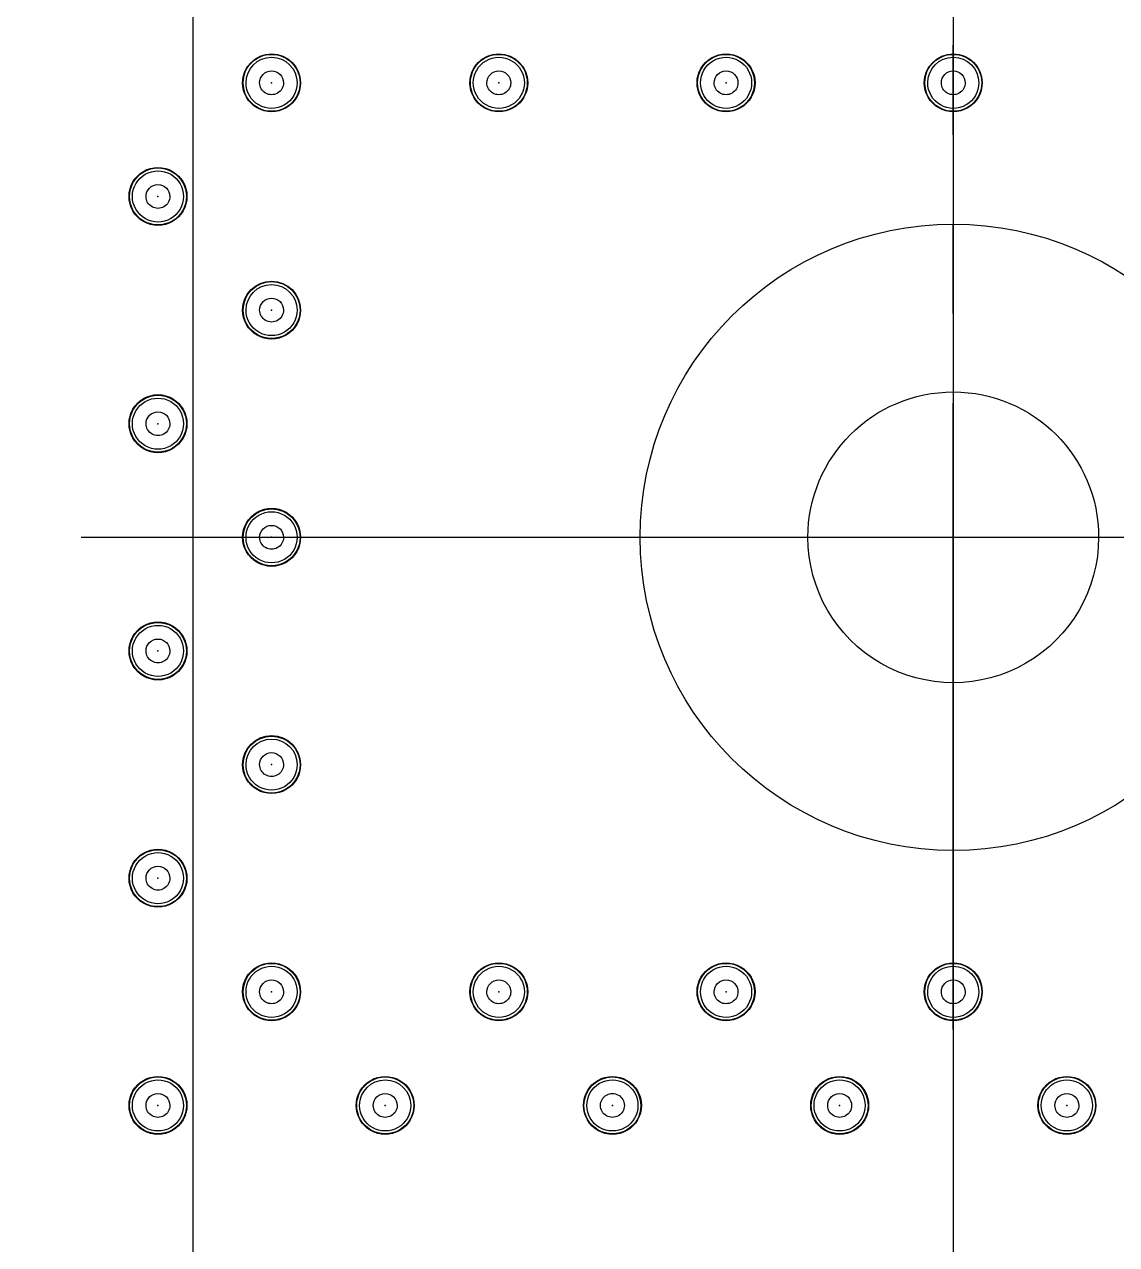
# Model space of a CAD drawing. Header units: millimetres. Extents: x 24815 to 37444, y -10619 to 6020.
# Drawn here: x 35039.53 to 35051.74, y 346.11 to 359.75 of the extents above; entities that cross this region are included whole.
import ezdxf

# ---------------------------------------------------------------- set-up
doc = ezdxf.new("R2010")
doc.units = ezdxf.units.MM
doc.linetypes.add('CENTER', pattern=[50.8, 31.75, -6.35, 6.35, -6.35])
doc.linetypes.add('CENTER1', pattern=[10, 7, -1, 1, -1])
doc.layers.add('case', color=3, linetype='Continuous', lineweight=30)
doc.layers.add('CENTER', color=1, linetype='CENTER')

# ---------------------------------------------------------------- blocks, each defined once
blk = doc.blocks.new('A$C3CC6408C')
at = {"color": 2}
blk.add_line((-99.224, -39.4), (-79.724, -39.4), dxfattribs=at)
blk.add_line((-99.224, -39.4), (-79.724, -39.4), dxfattribs=at)
at = {"color": 2, "extrusion": (0, 0, -1)}
for centre, major_axis, start_param, end_param in [((-97.094, -34.32), (0.229, 0.229), 3.926991, 7.068583), ((-97.094, -34.32), (0.229, 0.229), 3.926991, 7.068583), ((-97.094, -34.32), (-0.225, 0.225), 5.497787, 8.63938), ((-97.094, -34.32), (-0.225, 0.225), 5.497787, 8.63938), ((-97.094, -34.32), (0.202, 0.202), 3.926991, 7.068583), ((-97.094, -34.32), (0.202, 0.202), 3.926991, 7.068583), ((-97.094, -34.32), (0.202, 0.202), 3.926991, 7.068583), ((-97.094, -34.32), (0.202, 0.202), 3.926991, 7.068583), ((-97.094, -34.32), (0.202, 0.202), 3.926991, 7.068583), ((-97.094, -34.32), (0.202, 0.202), 3.926991, 7.068583), ((-97.094, -34.32), (0.202, 0.202), 3.926991, 7.068583), ((-97.094, -34.32), (0.202, 0.202), 3.926991, 7.068583), ((-97.094, -34.32), (0.202, 0.202), 3.926991, 7.068583), ((-97.094, -34.32), (0.202, 0.202), 3.926991, 7.068583), ((-97.094, -34.32), (0.202, 0.202), 3.926991, 7.068583), ((-94.554, -34.32), (0.229, 0.229), 3.926991, 7.068583), ((-94.554, -34.32), (0.229, 0.229), 3.926991, 7.068583), ((-94.554, -34.32), (-0.225, 0.225), 5.497787, 8.63938), ((-94.554, -34.32), (-0.225, 0.225), 5.497787, 8.63938), ((-94.554, -34.32), (-0.202, 0.202), 5.497787, 8.63938), ((-94.554, -34.32), (-0.202, 0.202), 5.497787, 8.63938), ((-94.554, -34.32), (-0.202, 0.202), 5.497787, 8.63938), ((-94.554, -34.32), (-0.202, 0.202), 5.497787, 8.63938), ((-94.554, -34.32), (-0.202, 0.202), 5.497787, 8.63938), ((-94.554, -34.32), (-0.202, 0.202), 5.497787, 8.63938), ((-94.554, -34.32), (-0.202, 0.202), 5.497787, 8.63938), ((-94.554, -34.32), (-0.202, 0.202), 5.497787, 8.63938), ((-94.554, -34.32), (-0.202, 0.202), 5.497787, 8.63938), ((-94.554, -34.32), (-0.202, 0.202), 5.497787, 8.63938), ((-94.554, -34.32), (-0.202, 0.202), 5.497787, 8.63938), ((-92.014, -34.32), (-0.229, 0.229), 5.497787, 8.63938), ((-92.014, -34.32), (-0.229, 0.229), 5.497787, 8.63938), ((-92.014, -34.32), (-0.225, 0.225), 5.497787, 8.63938), ((-92.014, -34.32), (-0.225, 0.225), 5.497787, 8.63938), ((-92.014, -34.32), (-0.202, 0.202), 5.497787, 8.63938), ((-92.014, -34.32), (-0.202, 0.202), 5.497787, 8.63938), ((-92.014, -34.32), (-0.202, 0.202), 5.497787, 8.63938), ((-92.014, -34.32), (-0.202, 0.202), 5.497787, 8.63938), ((-92.014, -34.32), (-0.202, 0.202), 5.497787, 8.63938), ((-92.014, -34.32), (-0.202, 0.202), 5.497787, 8.63938), ((-92.014, -34.32), (-0.202, 0.202), 5.497787, 8.63938), ((-92.014, -34.32), (-0.202, 0.202), 5.497787, 8.63938), ((-92.014, -34.32), (-0.202, 0.202), 5.497787, 8.63938), ((-92.014, -34.32), (-0.202, 0.202), 5.497787, 8.63938), ((-92.014, -34.32), (-0.202, 0.202), 5.497787, 8.63938), ((-89.474, -34.32), (0.229, 0.229), 3.926991, 7.068583), ((-89.474, -34.32), (0.229, 0.229), 3.926991, 7.068583), ((-89.474, -34.32), (-0.225, 0.225), 5.497787, 8.63938), ((-89.474, -34.32), (-0.225, 0.225), 5.497787, 8.63938), ((-89.474, -34.32), (0.202, 0.202), 3.926991, 7.068583), ((-89.474, -34.32), (0.202, 0.202), 3.926991, 7.068583), ((-89.474, -34.32), (0.202, 0.202), 3.926991, 7.068583), ((-89.474, -34.32), (0.202, 0.202), 3.926991, 7.068583), ((-89.474, -34.32), (0.202, 0.202), 3.926991, 7.068583), ((-89.474, -34.32), (0.202, 0.202), 3.926991, 7.068583), ((-89.474, -34.32), (0.202, 0.202), 3.926991, 7.068583), ((-89.474, -34.32), (0.202, 0.202), 3.926991, 7.068583), ((-89.474, -34.32), (0.202, 0.202), 3.926991, 7.068583), ((-89.474, -34.32), (0.202, 0.202), 3.926991, 7.068583), ((-89.474, -34.32), (0.202, 0.202), 3.926991, 7.068583), ((-97.094, -34.32), (0.0943, 0.0943), 3.926991, 7.068583), ((-97.094, -34.32), (0.0943, 0.0943), 3.926991, 7.068583), ((-94.554, -34.32), (0.0943, 0.0943), 3.926991, 7.068583), ((-94.554, -34.32), (0.0943, 0.0943), 3.926991, 7.068583), ((-92.014, -34.32), (0.0943, 0.0943), 3.926991, 7.068583), ((-92.014, -34.32), (0.0943, 0.0943), 3.926991, 7.068583), ((-89.474, -34.32), (0.0943, 0.0943), 3.926991, 7.068583), ((-89.474, -34.32), (0.0943, 0.0943), 3.926991, 7.068583), ((-97.094, -34.32), (0.229, 0.229), 0.785398, 3.926991), ((-97.094, -34.32), (0.229, 0.229), 0.785398, 3.926991), ((-97.094, -34.32), (-0.225, 0.225), 2.356194, 5.497787), ((-97.094, -34.32), (-0.225, 0.225), 2.356194, 5.497787), ((-97.094, -34.32), (-0.202, 0.202), 2.356194, 5.497787), ((-97.094, -34.32), (-0.202, 0.202), 2.356194, 5.497787), ((-97.094, -34.32), (-0.202, 0.202), 2.356194, 5.497787), ((-97.094, -34.32), (-0.202, 0.202), 2.356194, 5.497787), ((-97.094, -34.32), (-0.202, 0.202), 2.356194, 5.497787), ((-97.094, -34.32), (-0.202, 0.202), 2.356194, 5.497787), ((-97.094, -34.32), (-0.202, 0.202), 2.356194, 5.497787), ((-97.094, -34.32), (-0.202, 0.202), 2.356194, 5.497787), ((-97.094, -34.32), (-0.202, 0.202), 2.356194, 5.497787), ((-97.094, -34.32), (-0.202, 0.202), 2.356194, 5.497787), ((-97.094, -34.32), (-0.202, 0.202), 2.356194, 5.497787), ((-97.094, -34.32), (0.0943, 0.0943), 0.785398, 3.926991), ((-97.094, -34.32), (0.0943, 0.0943), 0.785398, 3.926991), ((-94.554, -34.32), (0.229, 0.229), 0.785398, 3.926991), ((-94.554, -34.32), (0.229, 0.229), 0.785398, 3.926991), ((-94.554, -34.32), (-0.225, 0.225), 2.356194, 5.497787), ((-94.554, -34.32), (-0.225, 0.225), 2.356194, 5.497787), ((-94.554, -34.32), (-0.202, 0.202), 2.356194, 5.497787), ((-94.554, -34.32), (-0.202, 0.202), 2.356194, 5.497787), ((-94.554, -34.32), (-0.202, 0.202), 2.356194, 5.497787), ((-94.554, -34.32), (-0.202, 0.202), 2.356194, 5.497787), ((-94.554, -34.32), (-0.202, 0.202), 2.356194, 5.497787), ((-94.554, -34.32), (-0.202, 0.202), 2.356194, 5.497787), ((-94.554, -34.32), (-0.202, 0.202), 2.356194, 5.497787), ((-94.554, -34.32), (-0.202, 0.202), 2.356194, 5.497787), ((-94.554, -34.32), (-0.202, 0.202), 2.356194, 5.497787), ((-94.554, -34.32), (-0.202, 0.202), 2.356194, 5.497787), ((-94.554, -34.32), (-0.202, 0.202), 2.356194, 5.497787), ((-94.554, -34.32), (0.0943, 0.0943), 0.785398, 3.926991), ((-94.554, -34.32), (0.0943, 0.0943), 0.785398, 3.926991), ((-92.014, -34.32), (0.229, 0.229), 0.785398, 3.926991), ((-92.014, -34.32), (0.229, 0.229), 0.785398, 3.926991), ((-92.014, -34.32), (0.225, 0.225), 0.785398, 3.926991), ((-92.014, -34.32), (0.225, 0.225), 0.785398, 3.926991), ((-92.014, -34.32), (0.202, 0.202), 0.785398, 3.926991), ((-92.014, -34.32), (0.202, 0.202), 0.785398, 3.926991), ((-92.014, -34.32), (0.202, 0.202), 0.785398, 3.926991), ((-92.014, -34.32), (0.202, 0.202), 0.785398, 3.926991), ((-92.014, -34.32), (0.202, 0.202), 0.785398, 3.926991), ((-92.014, -34.32), (0.202, 0.202), 0.785398, 3.926991), ((-92.014, -34.32), (0.202, 0.202), 0.785398, 3.926991), ((-92.014, -34.32), (0.202, 0.202), 0.785398, 3.926991), ((-92.014, -34.32), (0.202, 0.202), 0.785398, 3.926991), ((-92.014, -34.32), (0.202, 0.202), 0.785398, 3.926991), ((-92.014, -34.32), (0.202, 0.202), 0.785398, 3.926991), ((-92.014, -34.32), (0.0943, 0.0943), 0.785398, 3.926991), ((-92.014, -34.32), (0.0943, 0.0943), 0.785398, 3.926991), ((-89.474, -34.32), (0.229, 0.229), 0.785398, 3.926991), ((-89.474, -34.32), (0.229, 0.229), 0.785398, 3.926991), ((-89.474, -34.32), (0.225, 0.225), 0.785398, 3.926991), ((-89.474, -34.32), (0.225, 0.225), 0.785398, 3.926991), ((-89.474, -34.32), (0.202, 0.202), 0.785398, 3.926991), ((-89.474, -34.32), (0.202, 0.202), 0.785398, 3.926991), ((-89.474, -34.32), (0.202, 0.202), 0.785398, 3.926991), ((-89.474, -34.32), (0.202, 0.202), 0.785398, 3.926991), ((-89.474, -34.32), (0.202, 0.202), 0.785398, 3.926991), ((-89.474, -34.32), (0.202, 0.202), 0.785398, 3.926991), ((-89.474, -34.32), (0.202, 0.202), 0.785398, 3.926991), ((-89.474, -34.32), (0.202, 0.202), 0.785398, 3.926991), ((-89.474, -34.32), (0.202, 0.202), 0.785398, 3.926991), ((-89.474, -34.32), (0.202, 0.202), 0.785398, 3.926991), ((-89.474, -34.32), (0.202, 0.202), 0.785398, 3.926991), ((-89.474, -34.32), (-0.0943, 0.0943), 2.356194, 5.497787), ((-89.474, -34.32), (-0.0943, 0.0943), 2.356194, 5.497787), ((-98.364, -35.59), (-0.229, 0.229), 5.497787, 8.63938), ((-98.364, -35.59), (-0.229, 0.229), 5.497787, 8.63938), ((-98.364, -35.59), (-0.225, 0.225), 5.497787, 8.63938), ((-98.364, -35.59), (-0.225, 0.225), 5.497787, 8.63938), ((-98.364, -35.59), (-0.202, 0.202), 5.497787, 8.63938), ((-98.364, -35.59), (-0.202, 0.202), 5.497787, 8.63938), ((-98.364, -35.59), (-0.202, 0.202), 5.497787, 8.63938), ((-98.364, -35.59), (-0.202, 0.202), 5.497787, 8.63938), ((-98.364, -35.59), (-0.202, 0.202), 5.497787, 8.63938), ((-98.364, -35.59), (-0.202, 0.202), 5.497787, 8.63938), ((-98.364, -35.59), (-0.202, 0.202), 5.497787, 8.63938), ((-98.364, -35.59), (-0.202, 0.202), 5.497787, 8.63938), ((-98.364, -35.59), (-0.202, 0.202), 5.497787, 8.63938), ((-98.364, -35.59), (-0.202, 0.202), 5.497787, 8.63938), ((-98.364, -35.59), (-0.202, 0.202), 5.497787, 8.63938), ((-98.364, -35.59), (0.0943, 0.0943), 3.926991, 7.068583), ((-98.364, -35.59), (0.0943, 0.0943), 3.926991, 7.068583), ((-98.364, -35.59), (-0.229, 0.229), 2.356194, 5.497787), ((-98.364, -35.59), (-0.229, 0.229), 2.356194, 5.497787), ((-98.364, -35.59), (0.225, 0.225), 0.785398, 3.926991), ((-98.364, -35.59), (0.225, 0.225), 0.785398, 3.926991), ((-98.364, -35.59), (-0.202, 0.202), 2.356194, 5.497787), ((-98.364, -35.59), (-0.202, 0.202), 2.356194, 5.497787), ((-98.364, -35.59), (-0.202, 0.202), 2.356194, 5.497787), ((-98.364, -35.59), (-0.202, 0.202), 2.356194, 5.497787), ((-98.364, -35.59), (-0.202, 0.202), 2.356194, 5.497787), ((-98.364, -35.59), (-0.202, 0.202), 2.356194, 5.497787), ((-98.364, -35.59), (-0.202, 0.202), 2.356194, 5.497787), ((-98.364, -35.59), (-0.202, 0.202), 2.356194, 5.497787), ((-98.364, -35.59), (-0.202, 0.202), 2.356194, 5.497787), ((-98.364, -35.59), (-0.202, 0.202), 2.356194, 5.497787), ((-98.364, -35.59), (-0.202, 0.202), 2.356194, 5.497787), ((-98.364, -35.59), (0.0943, 0.0943), 0.785398, 3.926991), ((-98.364, -35.59), (0.0943, 0.0943), 0.785398, 3.926991), ((-97.094, -36.86), (0.229, 0.229), 3.926991, 7.068583), ((-97.094, -36.86), (0.229, 0.229), 3.926991, 7.068583), ((-97.094, -36.86), (0.225, 0.225), 3.926991, 7.068583), ((-97.094, -36.86), (0.225, 0.225), 3.926991, 7.068583), ((-97.094, -36.86), (0.202, 0.202), 3.926991, 7.068583), ((-97.094, -36.86), (0.202, 0.202), 3.926991, 7.068583), ((-97.094, -36.86), (0.202, 0.202), 3.926991, 7.068583), ((-97.094, -36.86), (0.202, 0.202), 3.926991, 7.068583), ((-97.094, -36.86), (0.202, 0.202), 3.926991, 7.068583), ((-97.094, -36.86), (0.202, 0.202), 3.926991, 7.068583), ((-97.094, -36.86), (0.202, 0.202), 3.926991, 7.068583), ((-97.094, -36.86), (0.202, 0.202), 3.926991, 7.068583), ((-97.094, -36.86), (0.202, 0.202), 3.926991, 7.068583), ((-97.094, -36.86), (0.202, 0.202), 3.926991, 7.068583), ((-97.094, -36.86), (0.202, 0.202), 3.926991, 7.068583), ((-97.094, -36.86), (0.0943, 0.0943), 3.926991, 7.068583), ((-97.094, -36.86), (0.0943, 0.0943), 3.926991, 7.068583), ((-97.094, -36.86), (-0.229, 0.229), 2.356194, 5.497787), ((-97.094, -36.86), (-0.229, 0.229), 2.356194, 5.497787), ((-97.094, -36.86), (-0.225, 0.225), 2.356194, 5.497787), ((-97.094, -36.86), (-0.225, 0.225), 2.356194, 5.497787), ((-97.094, -36.86), (-0.202, 0.202), 2.356194, 5.497787), ((-97.094, -36.86), (-0.202, 0.202), 2.356194, 5.497787), ((-97.094, -36.86), (-0.202, 0.202), 2.356194, 5.497787), ((-97.094, -36.86), (-0.202, 0.202), 2.356194, 5.497787), ((-97.094, -36.86), (-0.202, 0.202), 2.356194, 5.497787), ((-97.094, -36.86), (-0.202, 0.202), 2.356194, 5.497787), ((-97.094, -36.86), (-0.202, 0.202), 2.356194, 5.497787), ((-97.094, -36.86), (-0.202, 0.202), 2.356194, 5.497787), ((-97.094, -36.86), (-0.202, 0.202), 2.356194, 5.497787), ((-97.094, -36.86), (-0.202, 0.202), 2.356194, 5.497787), ((-97.094, -36.86), (-0.202, 0.202), 2.356194, 5.497787), ((-97.094, -36.86), (0.0943, 0.0943), 0.785398, 3.926991), ((-97.094, -36.86), (0.0943, 0.0943), 0.785398, 3.926991), ((-89.474, -39.4), (1.149, 1.149), 3.926991, 7.068583), ((-89.474, -39.4), (1.149, 1.149), 3.926991, 7.068583), ((-98.364, -38.13), (-0.229, 0.229), 5.497787, 8.63938), ((-98.364, -38.13), (-0.229, 0.229), 5.497787, 8.63938), ((-98.364, -38.13), (-0.225, 0.225), 5.497787, 8.63938), ((-98.364, -38.13), (-0.225, 0.225), 5.497787, 8.63938), ((-98.364, -38.13), (-0.202, 0.202), 5.497787, 8.63938), ((-98.364, -38.13), (-0.202, 0.202), 5.497787, 8.63938), ((-98.364, -38.13), (-0.202, 0.202), 5.497787, 8.63938), ((-98.364, -38.13), (-0.202, 0.202), 5.497787, 8.63938), ((-98.364, -38.13), (-0.202, 0.202), 5.497787, 8.63938), ((-98.364, -38.13), (-0.202, 0.202), 5.497787, 8.63938), ((-98.364, -38.13), (-0.202, 0.202), 5.497787, 8.63938), ((-98.364, -38.13), (-0.202, 0.202), 5.497787, 8.63938), ((-98.364, -38.13), (-0.202, 0.202), 5.497787, 8.63938), ((-98.364, -38.13), (-0.202, 0.202), 5.497787, 8.63938), ((-98.364, -38.13), (-0.202, 0.202), 5.497787, 8.63938), ((-98.364, -38.13), (0.0943, 0.0943), 3.926991, 7.068583), ((-98.364, -38.13), (0.0943, 0.0943), 3.926991, 7.068583), ((-98.364, -38.13), (0.229, 0.229), 0.785398, 3.926991), ((-98.364, -38.13), (0.229, 0.229), 0.785398, 3.926991), ((-98.364, -38.13), (0.225, 0.225), 0.785398, 3.926991), ((-98.364, -38.13), (0.225, 0.225), 0.785398, 3.926991), ((-98.364, -38.13), (0.202, 0.202), 0.785398, 3.926991), ((-98.364, -38.13), (0.202, 0.202), 0.785398, 3.926991), ((-98.364, -38.13), (0.202, 0.202), 0.785398, 3.926991), ((-98.364, -38.13), (0.202, 0.202), 0.785398, 3.926991), ((-98.364, -38.13), (0.202, 0.202), 0.785398, 3.926991), ((-98.364, -38.13), (0.202, 0.202), 0.785398, 3.926991), ((-98.364, -38.13), (0.202, 0.202), 0.785398, 3.926991), ((-98.364, -38.13), (0.202, 0.202), 0.785398, 3.926991), ((-98.364, -38.13), (0.202, 0.202), 0.785398, 3.926991), ((-98.364, -38.13), (0.202, 0.202), 0.785398, 3.926991), ((-98.364, -38.13), (0.202, 0.202), 0.785398, 3.926991), ((-98.364, -38.13), (0.0943, 0.0943), 0.785398, 3.926991), ((-98.364, -38.13), (0.0943, 0.0943), 0.785398, 3.926991), ((-97.094, -39.4), (-0.229, 0.229), 5.497787, 8.63938), ((-97.094, -39.4), (-0.229, 0.229), 5.497787, 8.63938), ((-97.094, -39.4), (0.225, 0.225), 3.926991, 7.068583), ((-97.094, -39.4), (0.225, 0.225), 3.926991, 7.068583), ((-97.094, -39.4), (-0.202, 0.202), 5.497787, 8.63938), ((-97.094, -39.4), (-0.202, 0.202), 5.497787, 8.63938), ((-97.094, -39.4), (-0.202, 0.202), 5.497787, 8.63938), ((-97.094, -39.4), (-0.202, 0.202), 5.497787, 8.63938), ((-97.094, -39.4), (-0.202, 0.202), 5.497787, 8.63938), ((-97.094, -39.4), (-0.202, 0.202), 5.497787, 8.63938), ((-97.094, -39.4), (-0.202, 0.202), 5.497787, 8.63938), ((-97.094, -39.4), (-0.202, 0.202), 5.497787, 8.63938), ((-97.094, -39.4), (-0.202, 0.202), 5.497787, 8.63938), ((-97.094, -39.4), (-0.202, 0.202), 5.497787, 8.63938), ((-97.094, -39.4), (-0.202, 0.202), 5.497787, 8.63938), ((-97.094, -39.4), (0.0943, 0.0943), 3.926991, 7.068583), ((-97.094, -39.4), (0.0943, 0.0943), 3.926991, 7.068583), ((-97.094, -39.4), (0.229, 0.229), 0.785398, 3.926991), ((-97.094, -39.4), (0.229, 0.229), 0.785398, 3.926991), ((-97.094, -39.4), (-0.225, 0.225), 2.356194, 5.497787), ((-97.094, -39.4), (-0.225, 0.225), 2.356194, 5.497787), ((-97.094, -39.4), (-0.202, 0.202), 2.356194, 5.497787), ((-97.094, -39.4), (-0.202, 0.202), 2.356194, 5.497787), ((-97.094, -39.4), (-0.202, 0.202), 2.356194, 5.497787), ((-97.094, -39.4), (-0.202, 0.202), 2.356194, 5.497787), ((-97.094, -39.4), (-0.202, 0.202), 2.356194, 5.497787), ((-97.094, -39.4), (-0.202, 0.202), 2.356194, 5.497787), ((-97.094, -39.4), (-0.202, 0.202), 2.356194, 5.497787), ((-97.094, -39.4), (-0.202, 0.202), 2.356194, 5.497787), ((-97.094, -39.4), (-0.202, 0.202), 2.356194, 5.497787), ((-97.094, -39.4), (-0.202, 0.202), 2.356194, 5.497787), ((-97.094, -39.4), (-0.202, 0.202), 2.356194, 5.497787), ((-97.094, -39.4), (0.0943, 0.0943), 0.785398, 3.926991), ((-97.094, -39.4), (0.0943, 0.0943), 0.785398, 3.926991), ((-89.474, -39.4), (-1.149, 1.149), 2.356194, 5.497787), ((-89.474, -39.4), (-1.149, 1.149), 2.356194, 5.497787), ((-98.364, -40.67), (-0.229, 0.229), 5.497787, 8.63938), ((-98.364, -40.67), (-0.229, 0.229), 5.497787, 8.63938), ((-98.364, -40.67), (-0.225, 0.225), 5.497787, 8.63938), ((-98.364, -40.67), (-0.225, 0.225), 5.497787, 8.63938), ((-98.364, -40.67), (-0.202, 0.202), 5.497787, 8.63938), ((-98.364, -40.67), (-0.202, 0.202), 5.497787, 8.63938), ((-98.364, -40.67), (-0.202, 0.202), 5.497787, 8.63938), ((-98.364, -40.67), (-0.202, 0.202), 5.497787, 8.63938), ((-98.364, -40.67), (-0.202, 0.202), 5.497787, 8.63938), ((-98.364, -40.67), (-0.202, 0.202), 5.497787, 8.63938), ((-98.364, -40.67), (-0.202, 0.202), 5.497787, 8.63938), ((-98.364, -40.67), (-0.202, 0.202), 5.497787, 8.63938), ((-98.364, -40.67), (-0.202, 0.202), 5.497787, 8.63938), ((-98.364, -40.67), (-0.202, 0.202), 5.497787, 8.63938), ((-98.364, -40.67), (-0.202, 0.202), 5.497787, 8.63938), ((-98.364, -40.67), (0.0943, 0.0943), 3.926991, 7.068583), ((-98.364, -40.67), (0.0943, 0.0943), 3.926991, 7.068583), ((-98.364, -40.67), (0.229, 0.229), 0.785398, 3.926991), ((-98.364, -40.67), (0.229, 0.229), 0.785398, 3.926991), ((-98.364, -40.67), (-0.225, 0.225), 2.356194, 5.497787), ((-98.364, -40.67), (-0.225, 0.225), 2.356194, 5.497787), ((-98.364, -40.67), (-0.202, 0.202), 2.356194, 5.497787), ((-98.364, -40.67), (-0.202, 0.202), 2.356194, 5.497787), ((-98.364, -40.67), (-0.202, 0.202), 2.356194, 5.497787), ((-98.364, -40.67), (-0.202, 0.202), 2.356194, 5.497787), ((-98.364, -40.67), (-0.202, 0.202), 2.356194, 5.497787), ((-98.364, -40.67), (-0.202, 0.202), 2.356194, 5.497787), ((-98.364, -40.67), (-0.202, 0.202), 2.356194, 5.497787), ((-98.364, -40.67), (-0.202, 0.202), 2.356194, 5.497787), ((-98.364, -40.67), (-0.202, 0.202), 2.356194, 5.497787), ((-98.364, -40.67), (-0.202, 0.202), 2.356194, 5.497787), ((-98.364, -40.67), (-0.202, 0.202), 2.356194, 5.497787), ((-98.364, -40.67), (0.0943, 0.0943), 0.785398, 3.926991), ((-98.364, -40.67), (0.0943, 0.0943), 0.785398, 3.926991), ((-97.094, -41.94), (0.229, 0.229), 3.926991, 7.068583), ((-97.094, -41.94), (0.229, 0.229), 3.926991, 7.068583), ((-97.094, -41.94), (0.225, 0.225), 3.926991, 7.068583), ((-97.094, -41.94), (0.225, 0.225), 3.926991, 7.068583), ((-97.094, -41.94), (0.202, 0.202), 3.926991, 7.068583), ((-97.094, -41.94), (0.202, 0.202), 3.926991, 7.068583), ((-97.094, -41.94), (0.202, 0.202), 3.926991, 7.068583), ((-97.094, -41.94), (0.202, 0.202), 3.926991, 7.068583), ((-97.094, -41.94), (0.202, 0.202), 3.926991, 7.068583), ((-97.094, -41.94), (0.202, 0.202), 3.926991, 7.068583), ((-97.094, -41.94), (0.202, 0.202), 3.926991, 7.068583), ((-97.094, -41.94), (0.202, 0.202), 3.926991, 7.068583), ((-97.094, -41.94), (0.202, 0.202), 3.926991, 7.068583), ((-97.094, -41.94), (0.202, 0.202), 3.926991, 7.068583), ((-97.094, -41.94), (0.202, 0.202), 3.926991, 7.068583), ((-97.094, -41.94), (0.0943, 0.0943), 3.926991, 7.068583), ((-97.094, -41.94), (0.0943, 0.0943), 3.926991, 7.068583), ((-97.094, -41.94), (-0.229, 0.229), 2.356194, 5.497787), ((-97.094, -41.94), (-0.229, 0.229), 2.356194, 5.497787), ((-97.094, -41.94), (-0.225, 0.225), 2.356194, 5.497787), ((-97.094, -41.94), (-0.225, 0.225), 2.356194, 5.497787), ((-97.094, -41.94), (-0.202, 0.202), 2.356194, 5.497787), ((-97.094, -41.94), (-0.202, 0.202), 2.356194, 5.497787), ((-97.094, -41.94), (-0.202, 0.202), 2.356194, 5.497787), ((-97.094, -41.94), (-0.202, 0.202), 2.356194, 5.497787), ((-97.094, -41.94), (-0.202, 0.202), 2.356194, 5.497787), ((-97.094, -41.94), (-0.202, 0.202), 2.356194, 5.497787), ((-97.094, -41.94), (-0.202, 0.202), 2.356194, 5.497787), ((-97.094, -41.94), (-0.202, 0.202), 2.356194, 5.497787), ((-97.094, -41.94), (-0.202, 0.202), 2.356194, 5.497787), ((-97.094, -41.94), (-0.202, 0.202), 2.356194, 5.497787), ((-97.094, -41.94), (-0.202, 0.202), 2.356194, 5.497787), ((-97.094, -41.94), (0.0943, 0.0943), 0.785398, 3.926991), ((-97.094, -41.94), (0.0943, 0.0943), 0.785398, 3.926991), ((-98.364, -43.21), (-0.229, 0.229), 5.497787, 8.63938), ((-98.364, -43.21), (-0.229, 0.229), 5.497787, 8.63938), ((-98.364, -43.21), (-0.225, 0.225), 5.497787, 8.63938), ((-98.364, -43.21), (-0.225, 0.225), 5.497787, 8.63938), ((-98.364, -43.21), (-0.202, 0.202), 5.497787, 8.63938), ((-98.364, -43.21), (-0.202, 0.202), 5.497787, 8.63938), ((-98.364, -43.21), (-0.202, 0.202), 5.497787, 8.63938), ((-98.364, -43.21), (-0.202, 0.202), 5.497787, 8.63938), ((-98.364, -43.21), (-0.202, 0.202), 5.497787, 8.63938), ((-98.364, -43.21), (-0.202, 0.202), 5.497787, 8.63938), ((-98.364, -43.21), (-0.202, 0.202), 5.497787, 8.63938), ((-98.364, -43.21), (-0.202, 0.202), 5.497787, 8.63938), ((-98.364, -43.21), (-0.202, 0.202), 5.497787, 8.63938), ((-98.364, -43.21), (-0.202, 0.202), 5.497787, 8.63938), ((-98.364, -43.21), (-0.202, 0.202), 5.497787, 8.63938), ((-98.364, -43.21), (0.0943, 0.0943), 3.926991, 7.068583), ((-98.364, -43.21), (0.0943, 0.0943), 3.926991, 7.068583), ((-98.364, -43.21), (-0.229, 0.229), 2.356194, 5.497787), ((-98.364, -43.21), (-0.229, 0.229), 2.356194, 5.497787), ((-98.364, -43.21), (0.225, 0.225), 0.785398, 3.926991), ((-98.364, -43.21), (0.225, 0.225), 0.785398, 3.926991), ((-98.364, -43.21), (-0.202, 0.202), 2.356194, 5.497787), ((-98.364, -43.21), (-0.202, 0.202), 2.356194, 5.497787), ((-98.364, -43.21), (-0.202, 0.202), 2.356194, 5.497787), ((-98.364, -43.21), (-0.202, 0.202), 2.356194, 5.497787), ((-98.364, -43.21), (-0.202, 0.202), 2.356194, 5.497787), ((-98.364, -43.21), (-0.202, 0.202), 2.356194, 5.497787), ((-98.364, -43.21), (-0.202, 0.202), 2.356194, 5.497787), ((-98.364, -43.21), (-0.202, 0.202), 2.356194, 5.497787), ((-98.364, -43.21), (-0.202, 0.202), 2.356194, 5.497787), ((-98.364, -43.21), (-0.202, 0.202), 2.356194, 5.497787), ((-98.364, -43.21), (-0.202, 0.202), 2.356194, 5.497787), ((-98.364, -43.21), (0.0943, 0.0943), 0.785398, 3.926991), ((-98.364, -43.21), (0.0943, 0.0943), 0.785398, 3.926991), ((-97.094, -44.48), (-0.229, 0.229), 5.497787, 8.63938), ((-97.094, -44.48), (-0.229, 0.229), 5.497787, 8.63938), ((-97.094, -44.48), (0.225, 0.225), 3.926991, 7.068583), ((-97.094, -44.48), (0.225, 0.225), 3.926991, 7.068583), ((-94.554, -44.48), (-0.229, 0.229), 5.497787, 8.63938), ((-94.554, -44.48), (-0.229, 0.229), 5.497787, 8.63938), ((-94.554, -44.48), (-0.225, 0.225), 5.497787, 8.63938), ((-94.554, -44.48), (-0.225, 0.225), 5.497787, 8.63938), ((-92.014, -44.48), (-0.229, 0.229), 5.497787, 8.63938), ((-92.014, -44.48), (-0.229, 0.229), 5.497787, 8.63938), ((-92.014, -44.48), (-0.225, 0.225), 5.497787, 8.63938), ((-92.014, -44.48), (-0.225, 0.225), 5.497787, 8.63938), ((-89.474, -44.48), (-0.229, 0.229), 5.497787, 8.63938), ((-89.474, -44.48), (-0.229, 0.229), 5.497787, 8.63938), ((-89.474, -44.48), (-0.225, 0.225), 5.497787, 8.63938), ((-89.474, -44.48), (-0.225, 0.225), 5.497787, 8.63938), ((-89.474, -44.48), (0.202, 0.202), 3.926991, 7.068583), ((-89.474, -44.48), (0.202, 0.202), 3.926991, 7.068583), ((-89.474, -44.48), (0.202, 0.202), 3.926991, 7.068583), ((-89.474, -44.48), (0.202, 0.202), 3.926991, 7.068583), ((-89.474, -44.48), (0.202, 0.202), 3.926991, 7.068583), ((-89.474, -44.48), (0.202, 0.202), 3.926991, 7.068583), ((-89.474, -44.48), (0.202, 0.202), 3.926991, 7.068583), ((-89.474, -44.48), (0.202, 0.202), 3.926991, 7.068583), ((-89.474, -44.48), (0.202, 0.202), 3.926991, 7.068583), ((-89.474, -44.48), (0.202, 0.202), 3.926991, 7.068583), ((-89.474, -44.48), (0.202, 0.202), 3.926991, 7.068583), ((-97.094, -44.48), (-0.202, 0.202), 5.497787, 8.63938), ((-97.094, -44.48), (-0.202, 0.202), 5.497787, 8.63938), ((-97.094, -44.48), (-0.202, 0.202), 5.497787, 8.63938), ((-97.094, -44.48), (-0.202, 0.202), 5.497787, 8.63938), ((-97.094, -44.48), (-0.202, 0.202), 5.497787, 8.63938), ((-97.094, -44.48), (-0.202, 0.202), 5.497787, 8.63938), ((-97.094, -44.48), (-0.202, 0.202), 5.497787, 8.63938), ((-97.094, -44.48), (-0.202, 0.202), 5.497787, 8.63938), ((-97.094, -44.48), (-0.202, 0.202), 5.497787, 8.63938), ((-97.094, -44.48), (-0.202, 0.202), 5.497787, 8.63938), ((-97.094, -44.48), (-0.202, 0.202), 5.497787, 8.63938), ((-94.554, -44.48), (-0.202, 0.202), 5.497787, 8.63938), ((-94.554, -44.48), (-0.202, 0.202), 5.497787, 8.63938), ((-94.554, -44.48), (-0.202, 0.202), 5.497787, 8.63938), ((-94.554, -44.48), (-0.202, 0.202), 5.497787, 8.63938), ((-94.554, -44.48), (-0.202, 0.202), 5.497787, 8.63938), ((-94.554, -44.48), (-0.202, 0.202), 5.497787, 8.63938), ((-94.554, -44.48), (-0.202, 0.202), 5.497787, 8.63938), ((-94.554, -44.48), (-0.202, 0.202), 5.497787, 8.63938), ((-94.554, -44.48), (-0.202, 0.202), 5.497787, 8.63938), ((-94.554, -44.48), (-0.202, 0.202), 5.497787, 8.63938), ((-94.554, -44.48), (-0.202, 0.202), 5.497787, 8.63938), ((-92.014, -44.48), (-0.202, 0.202), 5.497787, 8.63938), ((-92.014, -44.48), (-0.202, 0.202), 5.497787, 8.63938), ((-92.014, -44.48), (-0.202, 0.202), 5.497787, 8.63938), ((-92.014, -44.48), (-0.202, 0.202), 5.497787, 8.63938), ((-92.014, -44.48), (-0.202, 0.202), 5.497787, 8.63938), ((-92.014, -44.48), (-0.202, 0.202), 5.497787, 8.63938), ((-92.014, -44.48), (-0.202, 0.202), 5.497787, 8.63938), ((-92.014, -44.48), (-0.202, 0.202), 5.497787, 8.63938), ((-92.014, -44.48), (-0.202, 0.202), 5.497787, 8.63938), ((-92.014, -44.48), (-0.202, 0.202), 5.497787, 8.63938), ((-92.014, -44.48), (-0.202, 0.202), 5.497787, 8.63938), ((-97.094, -44.48), (0.0943, 0.0943), 3.926991, 7.068583), ((-97.094, -44.48), (0.0943, 0.0943), 3.926991, 7.068583), ((-94.554, -44.48), (0.0943, 0.0943), 3.926991, 7.068583), ((-94.554, -44.48), (0.0943, 0.0943), 3.926991, 7.068583), ((-92.014, -44.48), (0.0943, 0.0943), 3.926991, 7.068583), ((-92.014, -44.48), (0.0943, 0.0943), 3.926991, 7.068583), ((-89.474, -44.48), (0.0943, 0.0943), 3.926991, 7.068583), ((-89.474, -44.48), (0.0943, 0.0943), 3.926991, 7.068583), ((-97.094, -44.48), (0.229, 0.229), 0.785398, 3.926991), ((-97.094, -44.48), (0.229, 0.229), 0.785398, 3.926991), ((-97.094, -44.48), (-0.225, 0.225), 2.356194, 5.497787), ((-97.094, -44.48), (-0.225, 0.225), 2.356194, 5.497787), ((-97.094, -44.48), (-0.202, 0.202), 2.356194, 5.497787), ((-97.094, -44.48), (-0.202, 0.202), 2.356194, 5.497787), ((-97.094, -44.48), (-0.202, 0.202), 2.356194, 5.497787), ((-97.094, -44.48), (-0.202, 0.202), 2.356194, 5.497787), ((-97.094, -44.48), (-0.202, 0.202), 2.356194, 5.497787), ((-97.094, -44.48), (-0.202, 0.202), 2.356194, 5.497787), ((-97.094, -44.48), (-0.202, 0.202), 2.356194, 5.497787), ((-97.094, -44.48), (-0.202, 0.202), 2.356194, 5.497787), ((-97.094, -44.48), (-0.202, 0.202), 2.356194, 5.497787), ((-97.094, -44.48), (-0.202, 0.202), 2.356194, 5.497787), ((-97.094, -44.48), (-0.202, 0.202), 2.356194, 5.497787), ((-97.094, -44.48), (0.0943, 0.0943), 0.785398, 3.926991), ((-97.094, -44.48), (0.0943, 0.0943), 0.785398, 3.926991), ((-94.554, -44.48), (0.229, 0.229), 0.785398, 3.926991), ((-94.554, -44.48), (0.229, 0.229), 0.785398, 3.926991), ((-94.554, -44.48), (-0.225, 0.225), 2.356194, 5.497787), ((-94.554, -44.48), (-0.225, 0.225), 2.356194, 5.497787), ((-94.554, -44.48), (-0.202, 0.202), 2.356194, 5.497787), ((-94.554, -44.48), (-0.202, 0.202), 2.356194, 5.497787), ((-94.554, -44.48), (-0.202, 0.202), 2.356194, 5.497787), ((-94.554, -44.48), (-0.202, 0.202), 2.356194, 5.497787), ((-94.554, -44.48), (-0.202, 0.202), 2.356194, 5.497787), ((-94.554, -44.48), (-0.202, 0.202), 2.356194, 5.497787), ((-94.554, -44.48), (-0.202, 0.202), 2.356194, 5.497787), ((-94.554, -44.48), (-0.202, 0.202), 2.356194, 5.497787), ((-94.554, -44.48), (-0.202, 0.202), 2.356194, 5.497787), ((-94.554, -44.48), (-0.202, 0.202), 2.356194, 5.497787), ((-94.554, -44.48), (-0.202, 0.202), 2.356194, 5.497787), ((-94.554, -44.48), (0.0943, 0.0943), 0.785398, 3.926991), ((-94.554, -44.48), (0.0943, 0.0943), 0.785398, 3.926991), ((-92.014, -44.48), (0.229, 0.229), 0.785398, 3.926991), ((-92.014, -44.48), (0.229, 0.229), 0.785398, 3.926991), ((-92.014, -44.48), (0.225, 0.225), 0.785398, 3.926991), ((-92.014, -44.48), (0.225, 0.225), 0.785398, 3.926991), ((-92.014, -44.48), (0.202, 0.202), 0.785398, 3.926991), ((-92.014, -44.48), (0.202, 0.202), 0.785398, 3.926991), ((-92.014, -44.48), (0.202, 0.202), 0.785398, 3.926991), ((-92.014, -44.48), (0.202, 0.202), 0.785398, 3.926991), ((-92.014, -44.48), (0.202, 0.202), 0.785398, 3.926991), ((-92.014, -44.48), (0.202, 0.202), 0.785398, 3.926991), ((-92.014, -44.48), (0.202, 0.202), 0.785398, 3.926991), ((-92.014, -44.48), (0.202, 0.202), 0.785398, 3.926991), ((-92.014, -44.48), (0.202, 0.202), 0.785398, 3.926991), ((-92.014, -44.48), (0.202, 0.202), 0.785398, 3.926991), ((-92.014, -44.48), (0.202, 0.202), 0.785398, 3.926991), ((-92.014, -44.48), (0.0943, 0.0943), 0.785398, 3.926991), ((-92.014, -44.48), (0.0943, 0.0943), 0.785398, 3.926991), ((-89.474, -44.48), (0.229, 0.229), 0.785398, 3.926991), ((-89.474, -44.48), (0.229, 0.229), 0.785398, 3.926991), ((-89.474, -44.48), (0.225, 0.225), 0.785398, 3.926991), ((-89.474, -44.48), (0.225, 0.225), 0.785398, 3.926991), ((-89.474, -44.48), (0.202, 0.202), 0.785398, 3.926991), ((-89.474, -44.48), (0.202, 0.202), 0.785398, 3.926991), ((-89.474, -44.48), (0.202, 0.202), 0.785398, 3.926991), ((-89.474, -44.48), (0.202, 0.202), 0.785398, 3.926991), ((-89.474, -44.48), (0.202, 0.202), 0.785398, 3.926991), ((-89.474, -44.48), (0.202, 0.202), 0.785398, 3.926991), ((-89.474, -44.48), (0.202, 0.202), 0.785398, 3.926991), ((-89.474, -44.48), (0.202, 0.202), 0.785398, 3.926991), ((-89.474, -44.48), (0.202, 0.202), 0.785398, 3.926991), ((-89.474, -44.48), (0.202, 0.202), 0.785398, 3.926991), ((-89.474, -44.48), (0.202, 0.202), 0.785398, 3.926991), ((-89.474, -44.48), (-0.0943, 0.0943), 2.356194, 5.497787), ((-89.474, -44.48), (-0.0943, 0.0943), 2.356194, 5.497787), ((-95.824, -45.75), (-0.229, 0.229), 5.497787, 8.63938), ((-95.824, -45.75), (-0.229, 0.229), 5.497787, 8.63938), ((-93.284, -45.75), (-0.229, 0.229), 5.497787, 8.63938), ((-93.284, -45.75), (-0.229, 0.229), 5.497787, 8.63938), ((-90.744, -45.75), (-0.229, 0.229), 5.497787, 8.63938), ((-90.744, -45.75), (-0.229, 0.229), 5.497787, 8.63938), ((-88.204, -45.75), (-0.229, 0.229), 5.497787, 8.63938), ((-88.204, -45.75), (-0.229, 0.229), 5.497787, 8.63938), ((-98.364, -45.75), (-0.229, 0.229), 5.497787, 8.63938), ((-98.364, -45.75), (-0.229, 0.229), 5.497787, 8.63938), ((-98.364, -45.75), (-0.225, 0.225), 5.497787, 8.63938), ((-98.364, -45.75), (-0.225, 0.225), 5.497787, 8.63938), ((-98.364, -45.75), (-0.202, 0.202), 5.497787, 8.63938), ((-98.364, -45.75), (-0.202, 0.202), 5.497787, 8.63938), ((-98.364, -45.75), (-0.202, 0.202), 5.497787, 8.63938), ((-98.364, -45.75), (-0.202, 0.202), 5.497787, 8.63938), ((-98.364, -45.75), (-0.202, 0.202), 5.497787, 8.63938), ((-98.364, -45.75), (-0.202, 0.202), 5.497787, 8.63938), ((-98.364, -45.75), (-0.202, 0.202), 5.497787, 8.63938), ((-98.364, -45.75), (-0.202, 0.202), 5.497787, 8.63938), ((-98.364, -45.75), (-0.202, 0.202), 5.497787, 8.63938), ((-98.364, -45.75), (-0.202, 0.202), 5.497787, 8.63938), ((-98.364, -45.75), (-0.202, 0.202), 5.497787, 8.63938), ((-95.824, -45.75), (-0.225, 0.225), 5.497787, 8.63938), ((-95.824, -45.75), (-0.225, 0.225), 5.497787, 8.63938), ((-95.824, -45.75), (0.202, 0.202), 3.926991, 7.068583), ((-95.824, -45.75), (0.202, 0.202), 3.926991, 7.068583), ((-95.824, -45.75), (0.202, 0.202), 3.926991, 7.068583), ((-95.824, -45.75), (0.202, 0.202), 3.926991, 7.068583), ((-95.824, -45.75), (0.202, 0.202), 3.926991, 7.068583), ((-95.824, -45.75), (0.202, 0.202), 3.926991, 7.068583), ((-95.824, -45.75), (0.202, 0.202), 3.926991, 7.068583), ((-95.824, -45.75), (0.202, 0.202), 3.926991, 7.068583), ((-95.824, -45.75), (0.202, 0.202), 3.926991, 7.068583), ((-95.824, -45.75), (0.202, 0.202), 3.926991, 7.068583), ((-95.824, -45.75), (0.202, 0.202), 3.926991, 7.068583), ((-93.284, -45.75), (0.225, 0.225), 3.926991, 7.068583), ((-93.284, -45.75), (0.225, 0.225), 3.926991, 7.068583), ((-93.284, -45.75), (-0.202, 0.202), 5.497787, 8.63938), ((-93.284, -45.75), (-0.202, 0.202), 5.497787, 8.63938), ((-93.284, -45.75), (-0.202, 0.202), 5.497787, 8.63938), ((-93.284, -45.75), (-0.202, 0.202), 5.497787, 8.63938), ((-93.284, -45.75), (-0.202, 0.202), 5.497787, 8.63938), ((-93.284, -45.75), (-0.202, 0.202), 5.497787, 8.63938), ((-93.284, -45.75), (-0.202, 0.202), 5.497787, 8.63938), ((-93.284, -45.75), (-0.202, 0.202), 5.497787, 8.63938), ((-93.284, -45.75), (-0.202, 0.202), 5.497787, 8.63938), ((-93.284, -45.75), (-0.202, 0.202), 5.497787, 8.63938), ((-93.284, -45.75), (-0.202, 0.202), 5.497787, 8.63938), ((-90.744, -45.75), (0.225, 0.225), 3.926991, 7.068583), ((-90.744, -45.75), (0.225, 0.225), 3.926991, 7.068583), ((-90.744, -45.75), (-0.202, 0.202), 5.497787, 8.63938), ((-90.744, -45.75), (-0.202, 0.202), 5.497787, 8.63938), ((-90.744, -45.75), (-0.202, 0.202), 5.497787, 8.63938), ((-90.744, -45.75), (-0.202, 0.202), 5.497787, 8.63938), ((-90.744, -45.75), (-0.202, 0.202), 5.497787, 8.63938), ((-90.744, -45.75), (-0.202, 0.202), 5.497787, 8.63938), ((-90.744, -45.75), (-0.202, 0.202), 5.497787, 8.63938), ((-90.744, -45.75), (-0.202, 0.202), 5.497787, 8.63938), ((-90.744, -45.75), (-0.202, 0.202), 5.497787, 8.63938), ((-90.744, -45.75), (-0.202, 0.202), 5.497787, 8.63938), ((-90.744, -45.75), (-0.202, 0.202), 5.497787, 8.63938), ((-88.204, -45.75), (-0.225, 0.225), 5.497787, 8.63938), ((-88.204, -45.75), (-0.225, 0.225), 5.497787, 8.63938), ((-88.204, -45.75), (-0.202, 0.202), 5.497787, 8.63938), ((-88.204, -45.75), (-0.202, 0.202), 5.497787, 8.63938), ((-88.204, -45.75), (-0.202, 0.202), 5.497787, 8.63938), ((-88.204, -45.75), (-0.202, 0.202), 5.497787, 8.63938), ((-88.204, -45.75), (-0.202, 0.202), 5.497787, 8.63938), ((-88.204, -45.75), (-0.202, 0.202), 5.497787, 8.63938), ((-88.204, -45.75), (-0.202, 0.202), 5.497787, 8.63938), ((-88.204, -45.75), (-0.202, 0.202), 5.497787, 8.63938), ((-88.204, -45.75), (-0.202, 0.202), 5.497787, 8.63938), ((-88.204, -45.75), (-0.202, 0.202), 5.497787, 8.63938), ((-88.204, -45.75), (-0.202, 0.202), 5.497787, 8.63938), ((-98.364, -45.75), (0.0943, 0.0943), 3.926991, 7.068583), ((-98.364, -45.75), (0.0943, 0.0943), 3.926991, 7.068583), ((-95.824, -45.75), (0.0943, 0.0943), 3.926991, 7.068583), ((-95.824, -45.75), (0.0943, 0.0943), 3.926991, 7.068583), ((-93.284, -45.75), (-0.0943, 0.0943), 5.497787, 8.63938), ((-93.284, -45.75), (-0.0943, 0.0943), 5.497787, 8.63938), ((-90.744, -45.75), (0.0943, 0.0943), 3.926991, 7.068583), ((-90.744, -45.75), (0.0943, 0.0943), 3.926991, 7.068583), ((-88.204, -45.75), (0.0943, 0.0943), 3.926991, 7.068583), ((-88.204, -45.75), (0.0943, 0.0943), 3.926991, 7.068583), ((-98.364, -45.75), (0.229, 0.229), 0.785398, 3.926991), ((-98.364, -45.75), (0.229, 0.229), 0.785398, 3.926991), ((-98.364, -45.75), (0.225, 0.225), 0.785398, 3.926991), ((-98.364, -45.75), (0.225, 0.225), 0.785398, 3.926991), ((-98.364, -45.75), (0.202, 0.202), 0.785398, 3.926991), ((-98.364, -45.75), (0.202, 0.202), 0.785398, 3.926991), ((-98.364, -45.75), (0.202, 0.202), 0.785398, 3.926991), ((-98.364, -45.75), (0.202, 0.202), 0.785398, 3.926991), ((-98.364, -45.75), (0.202, 0.202), 0.785398, 3.926991), ((-98.364, -45.75), (0.202, 0.202), 0.785398, 3.926991), ((-98.364, -45.75), (0.202, 0.202), 0.785398, 3.926991), ((-98.364, -45.75), (0.202, 0.202), 0.785398, 3.926991), ((-98.364, -45.75), (0.202, 0.202), 0.785398, 3.926991), ((-98.364, -45.75), (0.202, 0.202), 0.785398, 3.926991), ((-98.364, -45.75), (0.202, 0.202), 0.785398, 3.926991), ((-98.364, -45.75), (0.0943, 0.0943), 0.785398, 3.926991), ((-98.364, -45.75), (0.0943, 0.0943), 0.785398, 3.926991), ((-95.824, -45.75), (0.229, 0.229), 0.785398, 3.926991), ((-95.824, -45.75), (0.229, 0.229), 0.785398, 3.926991), ((-95.824, -45.75), (0.225, 0.225), 0.785398, 3.926991), ((-95.824, -45.75), (0.225, 0.225), 0.785398, 3.926991), ((-95.824, -45.75), (0.202, 0.202), 0.785398, 3.926991), ((-95.824, -45.75), (0.202, 0.202), 0.785398, 3.926991), ((-95.824, -45.75), (0.202, 0.202), 0.785398, 3.926991), ((-95.824, -45.75), (0.202, 0.202), 0.785398, 3.926991), ((-95.824, -45.75), (0.202, 0.202), 0.785398, 3.926991), ((-95.824, -45.75), (0.202, 0.202), 0.785398, 3.926991), ((-95.824, -45.75), (0.202, 0.202), 0.785398, 3.926991), ((-95.824, -45.75), (0.202, 0.202), 0.785398, 3.926991), ((-95.824, -45.75), (0.202, 0.202), 0.785398, 3.926991), ((-95.824, -45.75), (0.202, 0.202), 0.785398, 3.926991), ((-95.824, -45.75), (0.202, 0.202), 0.785398, 3.926991), ((-95.824, -45.75), (-0.0943, 0.0943), 2.356194, 5.497787), ((-95.824, -45.75), (-0.0943, 0.0943), 2.356194, 5.497787), ((-93.284, -45.75), (0.229, 0.229), 0.785398, 3.926991), ((-93.284, -45.75), (0.229, 0.229), 0.785398, 3.926991), ((-93.284, -45.75), (0.225, 0.225), 0.785398, 3.926991), ((-93.284, -45.75), (0.225, 0.225), 0.785398, 3.926991), ((-93.284, -45.75), (0.202, 0.202), 0.785398, 3.926991), ((-93.284, -45.75), (0.202, 0.202), 0.785398, 3.926991), ((-93.284, -45.75), (0.202, 0.202), 0.785398, 3.926991), ((-93.284, -45.75), (0.202, 0.202), 0.785398, 3.926991), ((-93.284, -45.75), (0.202, 0.202), 0.785398, 3.926991), ((-93.284, -45.75), (0.202, 0.202), 0.785398, 3.926991), ((-93.284, -45.75), (0.202, 0.202), 0.785398, 3.926991), ((-93.284, -45.75), (0.202, 0.202), 0.785398, 3.926991), ((-93.284, -45.75), (0.202, 0.202), 0.785398, 3.926991), ((-93.284, -45.75), (0.202, 0.202), 0.785398, 3.926991), ((-93.284, -45.75), (0.202, 0.202), 0.785398, 3.926991), ((-93.284, -45.75), (0.0943, 0.0943), 0.785398, 3.926991), ((-93.284, -45.75), (0.0943, 0.0943), 0.785398, 3.926991), ((-90.744, -45.75), (0.229, 0.229), 0.785398, 3.926991), ((-90.744, -45.75), (0.229, 0.229), 0.785398, 3.926991), ((-90.744, -45.75), (-0.225, 0.225), 2.356194, 5.497787), ((-90.744, -45.75), (-0.225, 0.225), 2.356194, 5.497787), ((-90.744, -45.75), (-0.202, 0.202), 2.356194, 5.497787), ((-90.744, -45.75), (-0.202, 0.202), 2.356194, 5.497787), ((-90.744, -45.75), (-0.202, 0.202), 2.356194, 5.497787), ((-90.744, -45.75), (-0.202, 0.202), 2.356194, 5.497787), ((-90.744, -45.75), (-0.202, 0.202), 2.356194, 5.497787), ((-90.744, -45.75), (-0.202, 0.202), 2.356194, 5.497787), ((-90.744, -45.75), (-0.202, 0.202), 2.356194, 5.497787), ((-90.744, -45.75), (-0.202, 0.202), 2.356194, 5.497787), ((-90.744, -45.75), (-0.202, 0.202), 2.356194, 5.497787), ((-90.744, -45.75), (-0.202, 0.202), 2.356194, 5.497787), ((-90.744, -45.75), (-0.202, 0.202), 2.356194, 5.497787), ((-90.744, -45.75), (0.0943, 0.0943), 0.785398, 3.926991), ((-90.744, -45.75), (0.0943, 0.0943), 0.785398, 3.926991), ((-88.204, -45.75), (0.229, 0.229), 0.785398, 3.926991), ((-88.204, -45.75), (0.229, 0.229), 0.785398, 3.926991), ((-88.204, -45.75), (-0.225, 0.225), 2.356194, 5.497787), ((-88.204, -45.75), (-0.225, 0.225), 2.356194, 5.497787), ((-88.204, -45.75), (-0.202, 0.202), 2.356194, 5.497787), ((-88.204, -45.75), (-0.202, 0.202), 2.356194, 5.497787), ((-88.204, -45.75), (-0.202, 0.202), 2.356194, 5.497787), ((-88.204, -45.75), (-0.202, 0.202), 2.356194, 5.497787), ((-88.204, -45.75), (-0.202, 0.202), 2.356194, 5.497787), ((-88.204, -45.75), (-0.202, 0.202), 2.356194, 5.497787), ((-88.204, -45.75), (-0.202, 0.202), 2.356194, 5.497787), ((-88.204, -45.75), (-0.202, 0.202), 2.356194, 5.497787), ((-88.204, -45.75), (-0.202, 0.202), 2.356194, 5.497787), ((-88.204, -45.75), (-0.202, 0.202), 2.356194, 5.497787), ((-88.204, -45.75), (-0.202, 0.202), 2.356194, 5.497787), ((-88.204, -45.75), (0.0943, 0.0943), 0.785398, 3.926991), ((-88.204, -45.75), (0.0943, 0.0943), 0.785398, 3.926991)]:
    blk.add_ellipse(centre, major_axis=major_axis, ratio=1, start_param=start_param, end_param=end_param, dxfattribs=at)
at = {"color": 2}
for p in [(-97.094, -34.32), (-94.554, -34.32), (-92.014, -34.32), (-89.474, -34.32), (-98.364, -35.59), (-97.094, -36.86), (-98.364, -38.13), (-97.094, -39.4), (-89.474, -39.4), (-98.364, -40.67), (-97.094, -41.94), (-98.364, -43.21), (-97.094, -44.48), (-94.554, -44.48), (-92.014, -44.48), (-89.474, -44.48), (-98.364, -45.75), (-95.824, -45.75), (-93.284, -45.75), (-90.744, -45.75), (-88.204, -45.75)]:
    blk.add_point(p, dxfattribs=at)
blk = doc.blocks.new('A$C43293707')
at = {"linetype": 'CENTER1'}
for p, q in [((126, -5.5), (126, 5.5)), ((120.5, 0), (131.5, 0))]:
    blk.add_line(p, q, dxfattribs=at)
at = {"color": 1}
blk.add_circle((126, 0), 3.5, dxfattribs=at)
blk = doc.blocks.new('A$C2A0E6E33')
for name, p in [('A$C3CC6408C', (311.474, -35.1)), ('A$C43293707', (96, -74.5))]:
    blk.add_blockref(name, p)
blk = doc.blocks.new('A$C27F636C6')
at = {"color": 32}
blk.add_lwpolyline([(-238, 8.5), (9, 8.5), (9, -101.5), (-238, -101.5)], close=True, dxfattribs=at)
blk = doc.blocks.new('A$C4C521A20')
at = {"layer": 'case', "color": 3, "lineweight": -3}
blk.add_line((0, 180), (0, 0), dxfattribs=at)
at = {"layer": 'CENTER', "ltscale": 10}
blk.add_lwpolyline([(-238.5, 101.5), (-8.5, 101.5), (-8.5, 8.5), (-238.5, 8.5)], close=True, dxfattribs=at)
blk = doc.blocks.new('A$C5DC13BC3')
for name, p in [('A$C4C521A20', (-125, -520)), ('A$C27F636C6', (-134, -418.5)), ('A$C2A0E6E33', (-347, -418.5))]:
    blk.add_blockref(name, p)

msp = doc.modelspace()

# ---------------------------------------------------------------- block references
msp.add_blockref('A$C5DC13BC3', (35174.91675, 847.01411))

doc.saveas('drawing.dxf')
